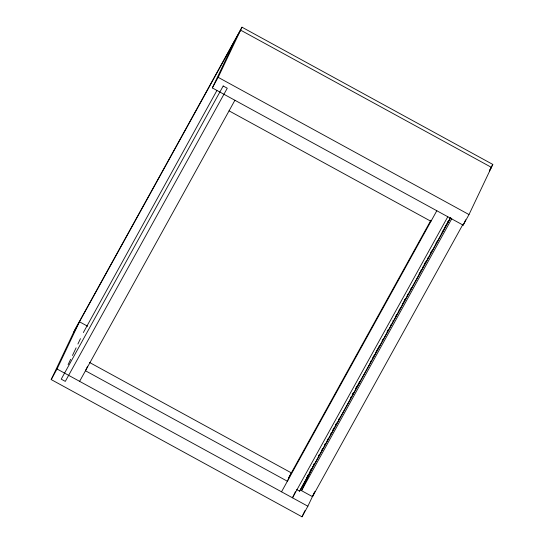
<?xml version="1.0" encoding="UTF-8"?>
<svg xmlns="http://www.w3.org/2000/svg" width="544" height="544" viewBox="0 0 544 544"><rect width="100%" height="100%" fill="white"/><g stroke="black" fill="none" stroke-linecap="round" stroke-linejoin="round"><path stroke-width="0.82" d="M314.371 492.517L307.863 506.219L302.015 516.8L51.197 379.569L75.004 329.433L241.985 27.2L492.803 164.431L468.996 214.567L463.148 225.148L212.33 87.917L234.75 40.705M51.197 379.569L57.045 368.995L79.465 321.776L87.652 326.257M68.122 364.643L70.659 359.292M72.474 355.477L76.099 347.834M77.914 344.019L80.451 338.667M83.354 332.561L216.886 90.542M212.33 87.917L218.178 77.336L241.985 27.2M87.625 366.207L85.462 370.763L287.368 481.236L291.339 472.879L89.427 362.406M295.385 491.742L292.502 497.814L447.787 216.743M296.623 489.546L299.601 491.178L450.527 217.586M462.754 224.686L312.494 496.658L301.526 490.654L314.439 463.447L313.609 464.923M302.015 516.8L304.912 510.707M312.494 496.658L315.01 491.368M463.148 225.148L465.678 219.817M73.617 332.357L240.591 30.124L491.409 167.355L489.362 171.068M79.614 381.344L234.906 100.266M288.612 477.816L430.923 220.225M281.527 491.81L436.812 210.739M324.428 445.176L325.251 443.693M332.595 430.406L333.411 428.917M335.872 424.463L336.695 422.974M352.73 393.965L353.546 392.476M355.987 388.062L356.83 386.539M387.586 330.868L388.409 329.372M404.396 300.438L405.239 298.914M424.524 264.003L425.347 262.514M431.052 252.192L431.875 250.709M435.975 243.284L436.791 241.801M310.325 470.866L311.148 469.377M318.532 456.008L319.355 454.519M321.817 450.065L322.64 448.576M327.155 440.409L327.971 438.92M330.432 434.466L331.255 432.976M333.717 428.522L334.54 427.033M335.362 425.551L336.178 424.062M338.64 419.608L339.463 418.118M350.547 398.065L351.37 396.576M352.186 395.094L353.008 393.604M355.47 389.15L357.932 384.69M358.754 383.207L359.577 381.718M370.246 362.406L371.069 360.917M372.3 358.686L374.762 354.232M375.584 352.75L378.046 348.289M378.862 346.807L379.685 345.318M382.146 340.864L382.969 339.374M387.07 331.949L387.892 330.46M390.354 326.006L391.177 324.516M395.692 316.343L396.515 314.86M398.976 310.4L399.799 308.917M402.261 304.463L403.077 302.974M403.9 301.492L404.722 300.002M407.184 295.548L408.007 294.059M410.468 289.605L411.284 288.116M419.084 273.999L419.907 272.517M420.73 271.028L421.546 269.545M422.368 268.056L423.191 266.574M424.014 265.084L426.476 260.63M427.292 259.148L428.114 257.659M430.576 253.205L431.399 251.716M442.068 232.404L443.299 230.173M444.122 228.684L446.583 224.23M447.406 222.741L448.229 221.258M306.517 478.013L308.462 474.49M309.244 473.083L311.188 469.554M446.889 223.944L448.834 220.415M449.616 219.008L450.391 217.593M299.601 491.178L450.779 217.539M301.526 490.654L451.778 218.681M489.926 169.626L492.803 164.431M392.924 320.953L393.224 320.423M218.178 77.336L468.996 214.567M229.058 110.847L430.97 221.32M57.045 368.995L307.863 506.219M223.196 85.993L61.227 379.154L65.307 381.385L227.27 88.223L223.196 85.993"/></g></svg>
